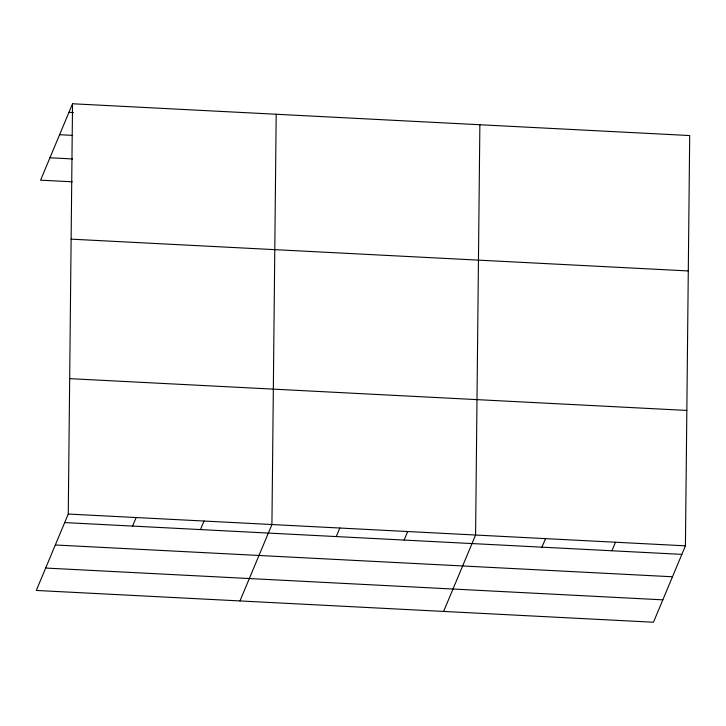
<?xml version="1.0" encoding="UTF-8"?>
<svg xmlns="http://www.w3.org/2000/svg" width="726" height="726" viewBox="0 0 726 726"><rect width="100%" height="100%" fill="white"/><g stroke="black" fill="none" stroke-linecap="round" stroke-linejoin="round"><path stroke-width="1.09" d="M68.262 514.044L72.536 103.764L689.7 135.553L685.426 545.834L653.464 622.236L36.3 590.447L68.262 514.044L685.426 545.834M276.198 114.254L271.923 524.535L239.961 600.937M479.868 124.745L475.584 535.026L443.622 611.428M72.536 103.764L40.574 180.166L72.255 181.799M132.577 526.087L136.152 517.538M200.458 529.581L204.033 521.032M336.238 536.578L339.813 528.029M404.128 540.071L407.703 531.523M541.959 547.168L545.535 538.628M611.9 550.771L615.476 542.231M68.961 112.312L73.489 112.539M59.596 134.7L72.046 135.345M49.949 157.778L72.573 158.94M71.13 239.153L688.284 270.943M69.669 378.645L686.832 410.435M64.687 522.584L681.85 554.374M55.321 544.981L672.485 576.771M45.665 568.05L662.829 599.839"/></g></svg>
